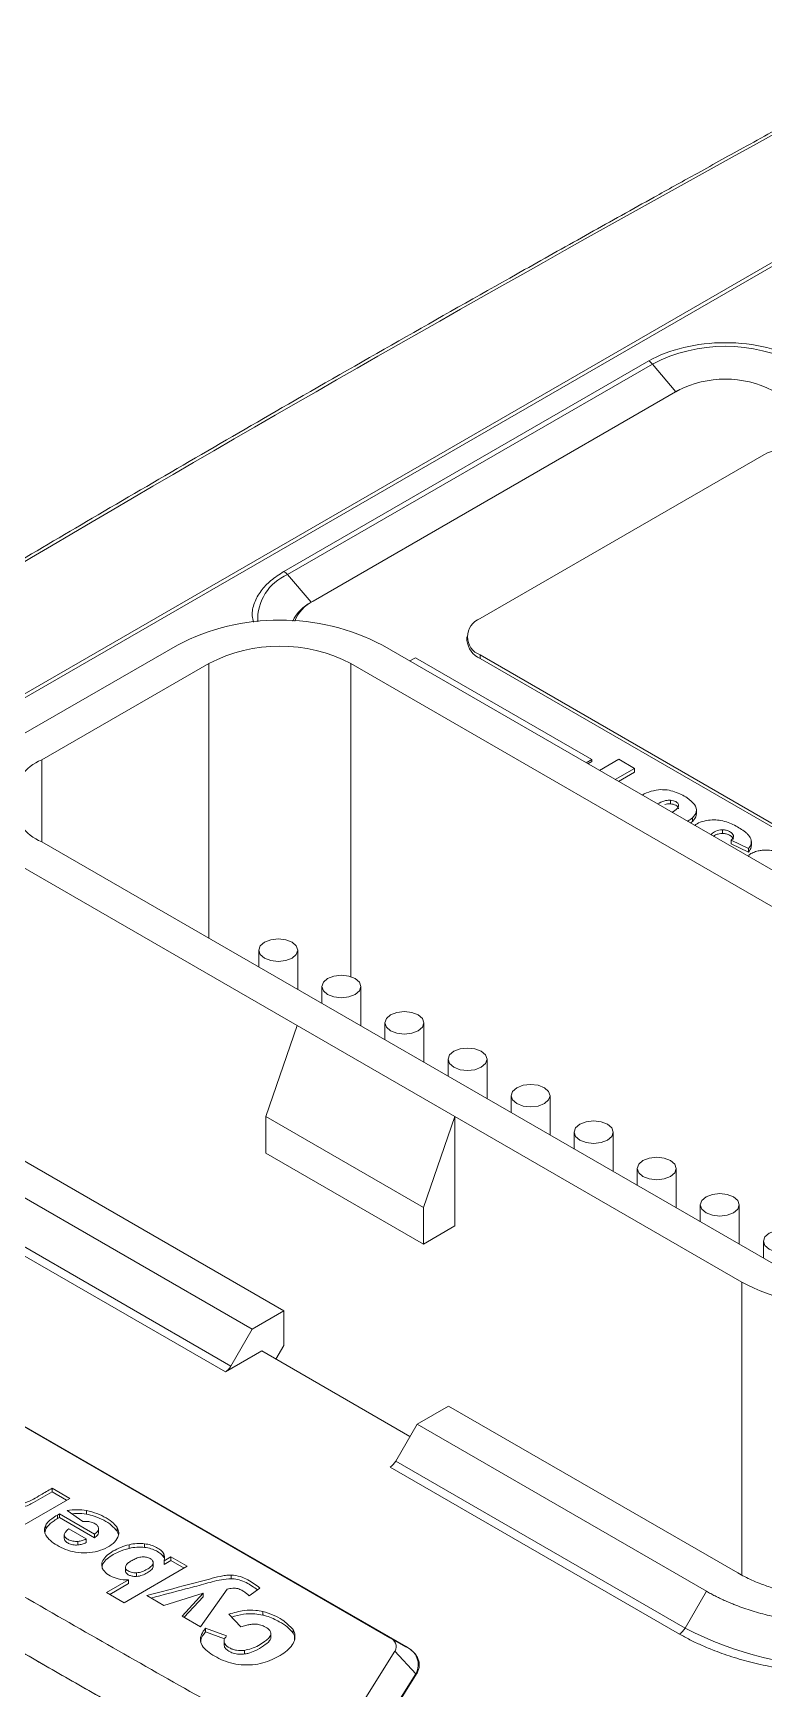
# Model space of a CAD drawing. Header units: millimetres. Extents: x 0 to 594, y 0 to 420.
# Drawn here: x 428.7 to 461.4, y 226.8 to 301 of the extents above; entities that cross this region are included whole.
import ezdxf

# ---------------------------------------------------------------- set-up
doc = ezdxf.new("R2010")
doc.units = ezdxf.units.MM
doc.header["$LTSCALE"] = 2

msp = doc.modelspace()

# ---------------------------------------------------------------- linework, layer by layer
at = {"color": 8, "linetype": 'Continuous', "lineweight": 15}
for p, q in [((479.608, 301.048), (394.825, 252.104)), ((479.286, 300.678), (395.008, 252.026)), ((457.479, 284.957), (457.479, 284.963)), ((441.118, 275.518), (441.118, 275.51)), ((436.537, 260.446), (436.537, 272.774)), ((442.901, 258.723), (442.901, 272.774)), ((429.042, 264.773), (429.042, 268.447)), ((460.055, 264.987), (460.055, 265.047)), ((460.438, 231.889), (460.438, 245.016)), ((445.378, 228.649), (445.378, 228.673)), ((445.822, 227.45), (445.822, 227.4))]:
    msp.add_line(p, q, dxfattribs=at)
at = {"color": 7, "linetype": 'Continuous', "lineweight": 15}
for p, q in [((456.261, 286.34), (439.901, 276.896)), ((440.063, 276.757), (456.423, 286.201)), ((456.423, 286.201), (457.479, 284.963)), ((457.479, 284.963), (441.118, 275.518)), ((457.573, 285.012), (441.212, 275.567)), ((457.479, 284.963), (457.65, 285.055)), ((448.696, 274.787), (461.424, 282.135)), ((440.063, 276.757), (441.118, 275.518)), ((427.628, 269.264), (435.123, 273.591)), ((444.316, 273.591), (477.125, 254.65)), ((448.111, 273.971), (448.111, 273.807)), ((429.042, 268.447), (436.537, 272.774)), ((442.901, 272.774), (475.711, 253.834)), ((445.54, 272.884), (445.795, 273.031)), ((445.795, 273.031), (453.714, 268.459)), ((481.223, 254.377), (448.696, 273.154)), ((448.696, 273.154), (448.696, 272.991)), ((448.696, 272.991), (481.223, 254.214)), ((453.46, 268.312), (453.714, 268.459)), ((453.531, 268.271), (453.714, 268.377)), ((453.714, 268.377), (453.714, 268.459)), ((454.913, 268.474), (454.046, 267.973)), ((455.628, 268.061), (454.913, 268.474)), ((454.761, 267.56), (455.628, 268.061)), ((454.903, 267.479), (455.628, 267.898)), ((455.628, 267.898), (455.628, 268.061)), ((457.235, 266.475), (457.235, 266.638)), ((458.393, 265.956), (458.393, 266.119)), ((458.393, 265.956), (458.403, 266.041)), ((458.403, 266.041), (458.403, 266.225)), ((458.217, 265.851), (458.217, 265.688)), ((459.564, 265.145), (459.564, 265.308)), ((461.852, 245.833), (429.042, 264.773)), ((459.959, 264.851), (460.739, 264.476)), ((459.959, 264.688), (459.959, 264.851)), ((460.739, 264.313), (459.959, 264.688)), ((460.739, 264.313), (460.739, 264.476)), ((460.857, 264.531), (460.857, 264.695)), ((460.86, 264.599), (460.857, 264.531)), ((460.864, 264.599), (460.864, 264.783)), ((440.497, 256.528), (427.628, 263.957)), ((438.774, 259.914), (438.774, 259.156)), ((440.524, 258.145), (440.524, 259.914)), ((441.602, 258.281), (441.602, 257.523)), ((443.352, 256.512), (443.352, 258.281)), ((440.497, 256.528), (439.083, 252.445)), ((440.497, 256.528), (447.568, 252.446)), ((444.431, 256.649), (444.431, 255.89)), ((446.181, 254.88), (446.181, 256.649)), ((447.259, 255.016), (447.259, 254.257)), ((449.009, 253.247), (449.009, 255.016)), ((450.087, 253.383), (450.087, 252.624)), ((451.837, 251.614), (451.837, 253.383)), ((439.083, 252.445), (446.154, 248.363)), ((439.083, 252.445), (439.083, 250.812)), ((447.568, 252.446), (446.154, 248.363)), ((460.438, 245.016), (447.568, 252.446)), ((447.568, 252.446), (447.568, 247.546)), ((439.896, 243.728), (427.027, 251.158)), ((452.916, 251.75), (452.916, 250.991)), ((454.666, 249.981), (454.666, 251.75)), ((438.482, 242.912), (425.612, 250.342)), ((446.154, 246.73), (439.083, 250.812)), ((455.744, 250.117), (455.744, 249.359)), ((457.494, 248.348), (457.494, 250.117)), ((437.275, 240.99), (424.405, 248.42)), ((424.655, 248.684), (437.525, 241.254)), ((446.154, 248.363), (446.154, 246.73)), ((458.573, 248.484), (458.573, 247.726)), ((460.323, 246.716), (460.323, 248.484)), ((447.568, 247.546), (446.154, 246.73)), ((461.401, 246.852), (461.401, 246.093)), ((439.896, 243.728), (438.482, 242.912)), ((439.896, 242.177), (439.896, 243.728)), ((438.482, 242.912), (437.525, 241.254)), ((439.543, 241.565), (439.896, 242.177)), ((444.65, 229.07), (422.536, 241.836)), ((423.264, 241.44), (445.378, 228.673)), ((437.275, 240.99), (438.906, 241.932)), ((445.553, 238.095), (438.906, 241.932)), ((447.285, 239.463), (445.871, 238.646)), ((460.261, 231.972), (447.285, 239.463)), ((445.871, 238.646), (444.914, 236.989)), ((445.871, 238.646), (458.847, 231.156)), ((444.914, 236.989), (457.889, 229.498)), ((457.639, 229.234), (444.664, 236.725)), ((429.506, 235.771), (430.294, 235.316)), ((429.506, 235.771), (429.506, 235.608)), ((430.153, 235.234), (429.506, 235.608)), ((430.294, 235.316), (428.245, 234.133)), ((430.879, 234.283), (430.177, 234.771)), ((431.048, 234.617), (431.048, 234.78)), ((429.22, 234.117), (429.22, 233.953)), ((429.744, 234.573), (429.833, 234.624)), ((429.744, 234.41), (429.744, 234.573)), ((429.833, 234.461), (429.744, 234.41)), ((429.833, 234.624), (431.407, 233.715)), ((429.833, 234.461), (429.833, 234.624)), ((431.407, 233.552), (429.833, 234.461)), ((431.589, 233.78), (431.589, 233.985)), ((432.427, 233.842), (432.427, 234.006)), ((429.174, 233.789), (429.22, 233.953)), ((430.052, 233.524), (430.052, 233.687)), ((431.029, 233.499), (430.255, 233.946)), ((430.663, 233.229), (430.663, 233.392)), ((431.029, 233.336), (431.029, 233.499)), ((431.407, 233.552), (431.407, 233.715)), ((431.587, 233.774), (431.587, 233.937)), ((432.476, 233.693), (432.427, 233.842)), ((432.963, 233.078), (432.963, 233.242)), ((433.655, 233.12), (433.655, 233.283)), ((434.509, 232.67), (434.509, 232.834)), ((434.531, 232.52), (434.834, 232.695)), ((434.834, 232.532), (434.531, 232.357)), ((434.531, 232.357), (434.531, 232.52)), ((434.834, 232.695), (435.569, 232.271)), ((434.834, 232.695), (434.834, 232.532)), ((435.428, 232.189), (434.834, 232.532)), ((435.569, 232.271), (432.741, 230.638)), ((432.794, 232.25), (432.794, 232.046)), ((433.291, 231.981), (433.291, 231.818)), ((434.034, 232.246), (434.034, 232.409)), ((434.037, 232.254), (434.037, 232.459)), ((437.539, 231.717), (437.539, 231.88)), ((431.948, 231.096), (432.928, 231.662)), ((432.741, 230.638), (431.948, 231.096)), ((432.928, 231.499), (432.089, 231.014)), ((432.928, 231.499), (432.928, 231.662)), ((436.277, 231.071), (434.521, 230.51)), ((435.335, 230.04), (436.277, 231.071)), ((437.353, 231.241), (436.165, 229.561)), ((436.277, 230.908), (436.277, 231.071)), ((438.826, 231.297), (438.34, 230.945)), ((457.889, 229.498), (458.847, 231.156)), ((434.521, 230.51), (433.748, 230.956)), ((436.277, 230.908), (435.433, 229.984)), ((436.165, 229.561), (435.335, 230.04)), ((437.97, 229.551), (437.435, 230.127)), ((438.954, 230.084), (438.954, 230.247)), ((436.389, 229.492), (437.333, 229.146)), ((436.389, 229.329), (436.389, 229.492)), ((436.389, 229.329), (437.241, 229.016)), ((437.219, 228.941), (437.219, 228.736)), ((439.315, 229.065), (439.315, 229.27)), ((440.31, 229.274), (440.31, 229.437)), ((445.357, 228.661), (444.65, 229.07)), ((438.131, 228.502), (438.131, 228.339)), ((441.639, 223.32), (444.882, 228.464)), ((444.882, 228.464), (445.822, 227.45)), ((445.822, 227.45), (442.367, 221.97)), ((445.85, 227.444), (442.551, 222.211))]:
    msp.add_line(p, q, dxfattribs=at)
at = {"color": 7, "linetype": 'Continuous', "lineweight": 15, "flags": 128}
for points in [[(440.267, 259.557), (439.984, 259.448), (439.649, 259.409), (439.314, 259.448), (439.03, 259.557), (438.84, 259.721), (438.774, 259.914), (438.84, 260.108), (439.03, 260.271), (439.314, 260.381), (439.649, 260.419), (439.984, 260.381), (440.267, 260.271), (440.457, 260.108), (440.524, 259.914), (440.457, 259.721), (440.267, 259.557)], [(443.096, 257.924), (442.812, 257.815), (442.477, 257.776), (442.142, 257.815), (441.858, 257.924), (441.669, 258.088), (441.602, 258.281), (441.669, 258.475), (441.858, 258.639), (442.142, 258.748), (442.477, 258.787), (442.812, 258.748), (443.096, 258.639), (443.285, 258.475), (443.352, 258.281), (443.285, 258.088), (443.096, 257.924)], [(445.924, 256.291), (445.64, 256.182), (445.306, 256.143), (444.971, 256.182), (444.687, 256.291), (444.497, 256.455), (444.431, 256.649), (444.497, 256.842), (444.687, 257.006), (444.971, 257.115), (445.306, 257.154), (445.64, 257.115), (445.924, 257.006), (446.114, 256.842), (446.181, 256.649), (446.114, 256.455), (445.924, 256.291)], [(448.753, 254.659), (448.469, 254.549), (448.134, 254.511), (447.799, 254.549), (447.515, 254.659), (447.326, 254.822), (447.259, 255.016), (447.326, 255.209), (447.515, 255.373), (447.799, 255.482), (448.134, 255.521), (448.469, 255.482), (448.753, 255.373), (448.942, 255.209), (449.009, 255.016), (448.942, 254.822), (448.753, 254.659)], [(451.581, 253.026), (451.297, 252.916), (450.962, 252.878), (450.628, 252.916), (450.344, 253.026), (450.154, 253.19), (450.087, 253.383), (450.154, 253.576), (450.344, 253.74), (450.628, 253.85), (450.962, 253.888), (451.297, 253.85), (451.581, 253.74), (451.771, 253.576), (451.837, 253.383), (451.771, 253.19), (451.581, 253.026)], [(454.41, 251.393), (454.126, 251.283), (453.791, 251.245), (453.456, 251.283), (453.172, 251.393), (452.982, 251.557), (452.916, 251.75), (452.982, 251.943), (453.172, 252.107), (453.456, 252.217), (453.791, 252.255), (454.126, 252.217), (454.41, 252.107), (454.599, 251.943), (454.666, 251.75), (454.599, 251.557), (454.41, 251.393)], [(457.238, 249.76), (456.954, 249.651), (456.619, 249.612), (456.284, 249.651), (456.001, 249.76), (455.811, 249.924), (455.744, 250.117), (455.811, 250.311), (456.001, 250.474), (456.284, 250.584), (456.619, 250.622), (456.954, 250.584), (457.238, 250.474), (457.428, 250.311), (457.494, 250.117), (457.428, 249.924), (457.238, 249.76)], [(460.066, 248.127), (459.783, 248.018), (459.448, 247.979), (459.113, 248.018), (458.829, 248.127), (458.639, 248.291), (458.573, 248.484), (458.639, 248.678), (458.829, 248.842), (459.113, 248.951), (459.448, 248.99), (459.783, 248.951), (460.066, 248.842), (460.256, 248.678), (460.323, 248.484), (460.256, 248.291), (460.066, 248.127)], [(462.895, 246.494), (462.611, 246.385), (462.276, 246.347), (461.941, 246.385), (461.657, 246.494), (461.468, 246.658), (461.401, 246.852), (461.468, 247.045), (461.657, 247.209), (461.941, 247.318), (462.276, 247.357), (462.611, 247.318), (462.895, 247.209), (463.084, 247.045), (463.151, 246.852), (463.084, 246.658), (462.895, 246.494)]]:
    msp.add_lwpolyline(points, dxfattribs=at)
at = {"color": 7, "linetype": 'Continuous', "lineweight": 15}
for centre, radius, start, end in [((459.694, 279.889), 7.109, 62.60965, 117.39048), ((455.934, 285.795), 0.636, 39.7203, 59.04501), ((459.694, 280.917), 4.611, 62.61003, 117.39007), ((462.838, 279.405), 3.074, 62.61022, 117.38972), ((439.573, 276.35), 0.636, 39.7203, 59.04501), ((441.933, 274.077), 1.656, 115.82294, 159.00328), ((441.973, 273.857), 1.868, 117.20535, 154.02079), ((439.719, 264.802), 9.918, 62.39105, 117.60892), ((449.006, 273.971), 0.873, 110.78456, 249.21567), ((439.719, 266.633), 6.917, 62.60983, 117.39016), ((449.112, 273.907), 1.006, 185.69593, 245.6241), ((429.739, 266.61), 1.965, 110.78375, 249.21633), ((465.034, 253.805), 9.918, 242.39115, 297.60882), ((444.504, 228.666), 0.429, 331.85071, 70.16378), ((457.258, 229.846), 0.721, 301.95456, 331.1446), ((465.069, 243.355), 15.606, 242.60977, 297.39027), ((445.066, 227.855), 0.858, 331.85104, 70.16534)]:
    msp.add_arc(centre, radius, start, end, dxfattribs=at)
at = {"color": 8, "linetype": 'Continuous', "lineweight": 15}
msp.add_arc((440.927, 274.729), 2.204, 113.07741, 182.16613, dxfattribs=at)
at = {"color": 7, "linetype": 'Continuous', "lineweight": 15}
for points, knots in [([(469.233, 300.673), (468.137, 300.078), (466.065, 298.954), (463.155, 297.362), (460.613, 295.964), (458.438, 294.762), (456.62, 293.753), (455.05, 292.878), (453.6, 292.068), (452.152, 291.256), (449.406, 289.713), (445.378, 287.432), (440.368, 284.562), (435.674, 281.844), (431.424, 279.36), (428.279, 277.504), (426.108, 276.215), (424.68, 275.365), (422.976, 274.347), (420.994, 273.158), (418.736, 271.798), (416.206, 270.264), (413.406, 268.557), (411.458, 267.359), (410.438, 266.731)], [0, 0, 0, 0, 0.053681, 0.10144, 0.14328, 0.179204, 0.209215, 0.233598, 0.257433, 0.281563, 0.305987, 0.395007, 0.484371, 0.560194, 0.634887, 0.703022, 0.723053, 0.74777, 0.777432, 0.812043, 0.851602, 0.896113, 0.945578, 1, 1, 1, 1]), ([(456.261, 286.34), (457.171, 286.866), (458.406, 287.161), (460.981, 287.161), (462.216, 286.866), (463.127, 286.34)], [0, 0, 0, 0, 0.5, 0.5, 1, 1, 1, 1]), ([(456.81, 267.112), (456.66, 267.094), (456.34, 267.057), (456.093, 266.933), (455.961, 266.868)], [0, 0, 0, 0, 0.467713, 1, 1, 1, 1]), ([(458.319, 266.451), (458.214, 266.552), (457.983, 266.775), (457.537, 266.989), (457.118, 267.105), (456.903, 267.11), (456.81, 267.112)], [0, 0, 0, 0, 0.309602, 0.677167, 0.85982, 1, 1, 1, 1]), ([(456.652, 266.469), (456.753, 266.521), (456.896, 266.594), (457.111, 266.639), (457.2, 266.638), (457.235, 266.638)], [0, 0, 0, 0, 0.602408, 0.845905, 1, 1, 1, 1]), ([(457.235, 266.638), (457.279, 266.633), (457.368, 266.622), (457.481, 266.573), (457.567, 266.512), (457.606, 266.439), (457.602, 266.357), (457.522, 266.23), (457.393, 266.148), (457.304, 266.092)], [0, 0, 0, 0, 0.109459, 0.21878, 0.338533, 0.438149, 0.537504, 0.682366, 1, 1, 1, 1]), ([(457.235, 266.475), (457.279, 266.469), (457.367, 266.459), (457.482, 266.41), (457.565, 266.349), (457.603, 266.289), (457.6, 266.255), (457.599, 266.245)], [0, 0, 0, 0, 0.227823, 0.455358, 0.704607, 0.911943, 1, 1, 1, 1]), ([(457.99, 265.696), (458.046, 265.725), (458.135, 265.771), (458.195, 265.83), (458.217, 265.851)], [0, 0, 0, 0, 0.631302, 1, 1, 1, 1]), ([(458.131, 265.615), (458.136, 265.618), (458.172, 265.639), (458.196, 265.666), (458.217, 265.688)], [0, 0, 0, 0, 0.14889, 1, 1, 1, 1]), ([(458.941, 265.741), (458.808, 265.717), (458.56, 265.674), (458.394, 265.56), (458.317, 265.508)], [0, 0, 0, 0, 0.538199, 1, 1, 1, 1]), ([(459.578, 265.708), (459.477, 265.73), (459.371, 265.745), (459.155, 265.757), (459.048, 265.754), (458.941, 265.741)], [0, 0, 0, 0, 0.5, 0.5, 1, 1, 1, 1]), ([(459.048, 265.086), (459.069, 265.11), (459.136, 265.185), (459.288, 265.261), (459.454, 265.305), (459.533, 265.307), (459.564, 265.308)], [0, 0, 0, 0, 0.206185, 0.648856, 0.863089, 1, 1, 1, 1]), ([(459.564, 265.308), (459.625, 265.308), (459.685, 265.301), (459.796, 265.273), (459.846, 265.252), (459.933, 265.204), (459.971, 265.177), (460.029, 265.116), (460.047, 265.082), (460.055, 265.047)], [0, 0, 0, 0, 0.25, 0.25, 0.5, 0.5, 0.75, 0.75, 1, 1, 1, 1]), ([(460.645, 265.16), (460.58, 265.219), (460.506, 265.274), (460.347, 265.379), (460.263, 265.429), (460.087, 265.525), (459.993, 265.569), (459.796, 265.648), (459.692, 265.682), (459.578, 265.708)], [0, 0, 0, 0, 0.25, 0.25, 0.5, 0.5, 0.75, 0.75, 1, 1, 1, 1]), ([(460.857, 264.695), (460.86, 264.745), (460.869, 264.873), (460.778, 265.033), (460.677, 265.13), (460.645, 265.16)], [0, 0, 0, 0, 0.309306, 0.78133, 1, 1, 1, 1]), ([(459.564, 265.145), (459.515, 265.142), (459.405, 265.135), (459.264, 265.087), (459.198, 265.038), (459.169, 265.016)], [0, 0, 0, 0, 0.313693, 0.700536, 1, 1, 1, 1]), ([(460.055, 264.884), (460.04, 264.954), (459.977, 265.017), (459.846, 265.089), (459.796, 265.109), (459.685, 265.137), (459.625, 265.145), (459.564, 265.145)], [0, 0, 0, 0, 0.5, 0.5, 0.75, 0.75, 1, 1, 1, 1]), ([(460.055, 265.047), (460.062, 265.012), (460.056, 264.977), (460.021, 264.911), (459.993, 264.88), (459.959, 264.851)], [0, 0, 0, 0, 0.5, 0.5, 1, 1, 1, 1]), ([(460.727, 264.116), (460.74, 264.138), (460.782, 264.207), (460.939, 264.295), (461.142, 264.365), (461.287, 264.385), (461.348, 264.393)], [0, 0, 0, 0, 0.1447112, 0.4567387, 0.7721479, 1, 1, 1, 1]), ([(461.348, 264.393), (461.403, 264.397), (461.514, 264.405), (461.718, 264.395), (461.858, 264.368), (461.945, 264.35)], [0, 0, 0, 0, 0.276317, 0.54925, 1, 1, 1, 1]), ([(437.525, 241.254), (437.514, 241.236), (437.491, 241.199), (437.452, 241.147), (437.404, 241.091), (437.345, 241.035), (437.298, 241.005), (437.275, 240.99)], [0, 0, 0, 0, 0.166556, 0.332331, 0.500193, 0.749367, 1, 1, 1, 1]), ([(441.639, 223.32), (440.314, 224.061), (436.34, 226.284), (429.488, 230.18), (421.114, 235.026), (415.422, 238.407), (412.576, 240.098)], [0, 0, 0, 0, 0.134632, 0.403899, 0.701933, 1, 1, 1, 1]), ([(411.388, 238.258), (412.166, 237.793), (413.722, 236.863), (416.064, 235.472), (418.413, 234.085), (420.768, 232.702), (423.13, 231.323), (425.499, 229.948), (427.875, 228.576), (430.257, 227.209), (432.646, 225.845), (435.042, 224.485), (437.445, 223.129), (439.854, 221.777), (441.465, 220.879), (442.271, 220.43)], [0, 0, 0, 0, 0.076925, 0.153848, 0.230769, 0.307688, 0.384607, 0.461525, 0.538444, 0.615364, 0.692285, 0.769209, 0.846136, 0.923066, 1, 1, 1, 1]), ([(428.026, 235.057), (428.12, 235.078), (428.503, 235.163), (428.944, 235.455), (429.334, 235.675), (429.506, 235.771)], [0, 0, 0, 0, 0.154604, 0.627832, 1, 1, 1, 1]), ([(429.506, 235.608), (429.366, 235.528), (429.087, 235.367), (428.674, 235.126), (428.325, 234.947), (428.08, 234.904), (428.026, 234.894)], [0, 0, 0, 0, 0.303521, 0.607053, 0.912533, 1, 1, 1, 1]), ([(430.177, 234.771), (430.33, 234.791), (430.62, 234.829), (430.911, 234.796), (431.048, 234.78)], [0, 0, 0, 0, 0.5293266, 1, 1, 1, 1]), ([(431.048, 234.78), (431.207, 234.736), (431.682, 234.603), (432.167, 234.322), (432.372, 234.072), (432.427, 234.006)], [0, 0, 0, 0, 0.269463, 0.805589, 1, 1, 1, 1]), ([(429.221, 233.67), (429.182, 233.742), (429.16, 233.818), (429.16, 233.97), (429.181, 234.044), (429.22, 234.117)], [0, 0, 0, 0, 0.5, 0.5, 1, 1, 1, 1]), ([(429.22, 234.117), (429.255, 234.168), (429.324, 234.272), (429.505, 234.425), (429.657, 234.52), (429.744, 234.573)], [0, 0, 0, 0, 0.300814, 0.600796, 1, 1, 1, 1]), ([(429.744, 234.41), (429.679, 234.37), (429.547, 234.29), (429.354, 234.142), (429.269, 234.022), (429.22, 233.953)], [0, 0, 0, 0, 0.299507, 0.599281, 1, 1, 1, 1]), ([(431.048, 234.617), (430.911, 234.634), (430.69, 234.662), (430.47, 234.636), (430.386, 234.626)], [0, 0, 0, 0, 0.619415, 1, 1, 1, 1]), ([(431.145, 234.279), (431.118, 234.283), (431.091, 234.286), (431.063, 234.287), (431.032, 234.288), (431.002, 234.288), (430.971, 234.288), (430.94, 234.287), (430.91, 234.285), (430.879, 234.283)], [0.0000000104, 0.0000000104, 0.0000000104, 0.0000000104, 0.0000834832, 0.0000834832, 0.0000834832, 0.0001749569, 0.0001749569, 0.0001749569, 0.000267369, 0.000267369, 0.000267369, 0.000267369]), ([(432.427, 233.842), (432.345, 233.933), (432.102, 234.203), (431.602, 234.476), (431.164, 234.587), (431.048, 234.617)], [0, 0, 0, 0, 0.2694, 0.805508, 1, 1, 1, 1]), ([(431.587, 233.937), (431.587, 233.972), (431.586, 234.041), (431.501, 234.141), (431.356, 234.231), (431.217, 234.263), (431.145, 234.279)], [0, 0, 0, 0, 0.2220645, 0.4448196, 0.7118437, 1, 1, 1, 1]), ([(432.427, 234.006), (432.468, 233.936), (432.49, 233.863), (432.495, 233.716), (432.479, 233.643), (432.449, 233.572)], [0, 0, 0, 0, 0.5, 0.5, 1, 1, 1, 1]), ([(430.93, 232.873), (430.762, 232.885), (430.428, 232.91), (429.869, 233.119), (429.437, 233.376), (429.266, 233.609), (429.221, 233.67)], [0, 0, 0, 0, 0.217253, 0.433299, 0.850811, 1, 1, 1, 1]), ([(430.255, 233.946), (430.202, 233.908), (430.154, 233.869), (430.079, 233.783), (430.052, 233.736), (430.052, 233.687)], [0, 0, 0, 0, 0.5, 0.5, 1, 1, 1, 1]), ([(430.052, 233.687), (430.052, 233.644), (430.071, 233.601), (430.141, 233.525), (430.19, 233.491), (430.302, 233.435), (430.368, 233.412), (430.512, 233.388), (430.588, 233.386), (430.663, 233.392)], [0, 0, 0, 0, 0.25, 0.25, 0.5, 0.5, 0.75, 0.75, 1, 1, 1, 1]), ([(430.052, 233.524), (430.052, 233.48), (430.071, 233.438), (430.141, 233.362), (430.19, 233.328), (430.302, 233.271), (430.368, 233.249), (430.512, 233.225), (430.588, 233.223), (430.663, 233.229)], [0, 0, 0, 0, 0.25, 0.25, 0.5, 0.5, 0.75, 0.75, 1, 1, 1, 1]), ([(430.663, 233.392), (430.732, 233.398), (430.797, 233.413), (430.918, 233.451), (430.975, 233.474), (431.029, 233.499)], [0, 0, 0, 0, 0.5, 0.5, 1, 1, 1, 1]), ([(430.663, 233.229), (430.732, 233.234), (430.797, 233.249), (430.918, 233.287), (430.975, 233.311), (431.029, 233.336)], [0, 0, 0, 0, 0.5, 0.5, 1, 1, 1, 1]), ([(432.449, 233.572), (432.408, 233.473), (432.336, 233.382), (432.139, 233.214), (432.022, 233.141), (431.755, 233.012), (431.606, 232.959), (431.279, 232.888), (431.106, 232.871), (430.93, 232.873)], [0, 0, 0, 0, 0.25, 0.25, 0.5, 0.5, 0.75, 0.75, 1, 1, 1, 1]), ([(431.407, 233.715), (431.456, 233.753), (431.544, 233.819), (431.574, 233.901), (431.587, 233.937)], [0, 0, 0, 0, 0.558651, 1, 1, 1, 1]), ([(431.587, 233.774), (431.574, 233.738), (431.544, 233.656), (431.456, 233.589), (431.407, 233.552)], [0, 0, 0, 0, 0.441349, 1, 1, 1, 1]), ([(432.475, 231.709), (432.339, 231.742), (432.219, 231.789), (432.006, 231.906), (431.915, 231.972), (431.783, 232.123), (431.745, 232.205), (431.723, 232.374), (431.739, 232.459), (431.824, 232.62), (431.891, 232.696), (432.054, 232.836), (432.148, 232.899), (432.456, 233.079), (432.688, 233.18), (432.963, 233.242)], [0, 0, 0, 0, 0.125, 0.125, 0.25, 0.25, 0.375, 0.375, 0.5, 0.5, 0.625, 0.625, 0.75, 0.75, 1, 1, 1, 1]), ([(433.655, 233.283), (433.754, 233.271), (433.849, 233.251), (434.027, 233.197), (434.111, 233.162), (434.258, 233.083), (434.325, 233.038), (434.435, 232.942), (434.478, 232.89), (434.509, 232.834)], [0, 0, 0, 0, 0.25, 0.25, 0.5, 0.5, 0.75, 0.75, 1, 1, 1, 1]), ([(432.963, 233.078), (432.8, 233.03), (432.385, 232.905), (431.975, 232.635), (431.742, 232.362), (431.747, 232.229), (431.749, 232.178)], [0, 0, 0, 0, 0.262592, 0.670153, 0.875671, 1, 1, 1, 1]), ([(433.549, 232.692), (433.468, 232.687), (433.395, 232.669), (433.258, 232.621), (433.196, 232.593), (433.079, 232.532), (433.022, 232.499), (432.921, 232.429), (432.874, 232.391), (432.808, 232.308), (432.791, 232.262), (432.799, 232.171), (432.825, 232.125), (432.921, 232.052), (432.985, 232.023), (433.131, 231.985), (433.211, 231.978), (433.291, 231.981)], [0, 0, 0, 0, 0.125, 0.125, 0.25, 0.25, 0.375, 0.375, 0.5, 0.5, 0.625, 0.625, 0.75, 0.75, 0.875, 0.875, 1, 1, 1, 1]), ([(433.655, 233.12), (433.539, 233.135), (433.42, 233.137), (433.186, 233.121), (433.073, 233.103), (432.963, 233.078)], [0, 0, 0, 0, 0.5, 0.5, 1, 1, 1, 1]), ([(434.034, 232.409), (434.041, 232.447), (434.035, 232.486), (433.992, 232.558), (433.955, 232.591), (433.864, 232.646), (433.808, 232.668), (433.682, 232.693), (433.615, 232.696), (433.549, 232.692)], [0, 0, 0, 0, 0.25, 0.25, 0.5, 0.5, 0.75, 0.75, 1, 1, 1, 1]), ([(434.509, 232.67), (434.478, 232.726), (434.435, 232.779), (434.325, 232.876), (434.258, 232.921), (434.11, 232.999), (434.026, 233.034), (433.848, 233.088), (433.754, 233.108), (433.655, 233.12)], [0, 0, 0, 0, 0.25, 0.25, 0.5, 0.5, 0.75, 0.75, 1, 1, 1, 1]), ([(434.509, 232.834), (434.536, 232.783), (434.544, 232.73), (434.547, 232.625), (434.541, 232.573), (434.531, 232.52)], [0, 0, 0, 0, 0.5, 0.5, 1, 1, 1, 1]), ([(433.291, 231.818), (433.236, 231.818), (433.126, 231.819), (432.978, 231.862), (432.869, 231.921), (432.804, 231.992), (432.798, 232.042), (432.795, 232.066)], [0, 0, 0, 0, 0.221823, 0.444584, 0.652633, 0.826876, 1, 1, 1, 1]), ([(433.291, 231.981), (433.384, 231.986), (433.471, 232.007), (433.627, 232.063), (433.697, 232.099), (433.827, 232.175), (433.887, 232.215), (433.987, 232.305), (434.027, 232.355), (434.034, 232.409)], [0, 0, 0, 0, 0.25, 0.25, 0.5, 0.5, 0.75, 0.75, 1, 1, 1, 1]), ([(434.034, 232.246), (434.027, 232.192), (433.987, 232.142), (433.888, 232.052), (433.827, 232.012), (433.698, 231.936), (433.629, 231.901), (433.473, 231.844), (433.385, 231.822), (433.291, 231.818)], [0, 0, 0, 0, 0.25, 0.25, 0.5, 0.5, 0.75, 0.75, 1, 1, 1, 1]), ([(433.748, 230.956), (434.373, 231.122), (435.311, 231.371), (436.249, 231.619), (436.718, 231.744), (436.874, 231.787), (437.117, 231.837), (437.199, 231.852), (437.366, 231.874), (437.452, 231.882), (437.539, 231.88)], [0, 0, 0, 0, 0.5, 0.75, 0.75, 0.875, 0.875, 0.9375, 0.9375, 1, 1, 1, 1]), ([(434.036, 232.275), (434.036, 232.273), (434.039, 232.264), (434.036, 232.254), (434.034, 232.246)], [0, 0, 0, 0, 0.161895, 1, 1, 1, 1]), ([(437.539, 231.88), (437.681, 231.876), (437.817, 231.849), (438.063, 231.771), (438.175, 231.721), (438.382, 231.61), (438.474, 231.549), (438.654, 231.425), (438.74, 231.361), (438.826, 231.297)], [0, 0, 0, 0, 0.25, 0.25, 0.5, 0.5, 0.75, 0.75, 1, 1, 1, 1]), ([(469.877, 231.972), (469.818, 231.939), (469.699, 231.872), (469.514, 231.776), (469.323, 231.684), (469.126, 231.597), (468.812, 231.467), (468.367, 231.308), (467.766, 231.138), (467.13, 231), (466.234, 230.864), (465.069, 230.795), (463.904, 230.864), (463.008, 231), (462.372, 231.138), (461.771, 231.308), (461.279, 231.484), (460.879, 231.653), (460.559, 231.806), (460.36, 231.917), (460.261, 231.972)], [0, 0, 0, 0, 0.023336, 0.04663, 0.069911, 0.093213, 0.116565, 0.178304, 0.240092, 0.304405, 0.368768, 0.500006, 0.631244, 0.695557, 0.759919, 0.821658, 0.883446, 0.922311, 0.961114, 1, 1, 1, 1]), ([(437.539, 231.717), (437.39, 231.704), (436.95, 231.668), (436.296, 231.46), (435.241, 231.194), (434.459, 230.983), (433.942, 230.844)], [0, 0, 0, 0, 0.114666, 0.338815, 0.563402, 1, 1, 1, 1]), ([(437.728, 231.288), (437.686, 231.289), (437.601, 231.291), (437.474, 231.271), (437.394, 231.251), (437.353, 231.241)], [0, 0, 0, 0, 0.3222713, 0.6569875, 1, 1, 1, 1]), ([(438.712, 231.215), (438.634, 231.272), (438.402, 231.444), (438.041, 231.639), (437.68, 231.71), (437.559, 231.716), (437.539, 231.717)], [0, 0, 0, 0, 0.253512, 0.756429, 0.959826, 1, 1, 1, 1]), ([(438.34, 230.945), (438.273, 231.021), (438.185, 231.089), (438.038, 231.183), (437.987, 231.214), (437.869, 231.263), (437.801, 231.281), (437.728, 231.288)], [0, 0, 0, 0, 0.5, 0.5, 0.75, 0.75, 1, 1, 1, 1]), ([(458.847, 231.156), (458.91, 231.12), (459.038, 231.047), (459.237, 230.943), (459.44, 230.842), (459.649, 230.745), (459.863, 230.652), (460.241, 230.497), (460.801, 230.296), (461.579, 230.076), (462.402, 229.898), (463.561, 229.722), (465.069, 229.632), (466.577, 229.722), (467.736, 229.898), (468.559, 230.076), (469.336, 230.296), (469.973, 230.524), (470.491, 230.743), (470.905, 230.941), (471.163, 231.084), (471.291, 231.156)], [0, 0, 0, 0, 0.019453, 0.038871, 0.058274, 0.077678, 0.097103, 0.116567, 0.178311, 0.240094, 0.304412, 0.368769, 0.500007, 0.631244, 0.695563, 0.75992, 0.821664, 0.883447, 0.922313, 0.961116, 1, 1, 1, 1]), ([(437.435, 230.127), (437.659, 230.193), (438.035, 230.304), (438.581, 230.314), (438.849, 230.266), (438.954, 230.247)], [0, 0, 0, 0, 0.4703189, 0.7920686, 1, 1, 1, 1]), ([(438.954, 230.084), (438.835, 230.105), (438.553, 230.154), (438.053, 230.139), (437.729, 230.044), (437.559, 229.993)], [0, 0, 0, 0, 0.255253, 0.608187, 1, 1, 1, 1]), ([(438.565, 229.679), (438.5, 229.675), (438.371, 229.665), (438.17, 229.62), (438.042, 229.576), (437.97, 229.551)], [0, 0, 0, 0, 0.304323, 0.607606, 1, 1, 1, 1]), ([(438.131, 228.502), (438.237, 228.525), (438.597, 228.602), (438.935, 228.818), (439.217, 229.035), (439.326, 229.186), (439.312, 229.331), (439.216, 229.463), (439.041, 229.575), (438.833, 229.656), (438.668, 229.68), (438.585, 229.68), (438.565, 229.679)], [0, 0, 0, 0, 0.112808, 0.383333, 0.484478, 0.58678, 0.659165, 0.731548, 0.832282, 0.916648, 0.980118, 1, 1, 1, 1]), ([(438.954, 230.247), (439.116, 230.198), (439.439, 230.1), (439.922, 229.83), (440.161, 229.588), (440.31, 229.437)], [0, 0, 0, 0, 0.275636, 0.548315, 1, 1, 1, 1]), ([(440.31, 229.274), (440.229, 229.369), (440.068, 229.558), (439.656, 229.814), (439.287, 230.001), (439.01, 230.07), (438.954, 230.084)], [0, 0, 0, 0, 0.274326, 0.54649, 0.908539, 1, 1, 1, 1]), ([(438.238, 227.845), (438.068, 227.844), (437.903, 227.859), (437.581, 227.917), (437.428, 227.959), (437.143, 228.063), (437.01, 228.124), (436.766, 228.255), (436.652, 228.326), (436.446, 228.478), (436.353, 228.561), (436.217, 228.738), (436.174, 228.835), (436.151, 229.027), (436.17, 229.126), (436.251, 229.314), (436.313, 229.405), (436.389, 229.492)], [0, 0, 0, 0, 0.125, 0.125, 0.25, 0.25, 0.375, 0.375, 0.5, 0.5, 0.625, 0.625, 0.75, 0.75, 0.875, 0.875, 1, 1, 1, 1]), ([(436.389, 229.329), (436.293, 229.21), (436.162, 229.048), (436.176, 228.872), (436.179, 228.825)], [0, 0, 0, 0, 0.728372, 1, 1, 1, 1]), ([(437.228, 228.987), (437.219, 228.953), (437.217, 228.918), (437.228, 228.849), (437.241, 228.814), (437.302, 228.717), (437.375, 228.659), (437.509, 228.587), (437.556, 228.566), (437.659, 228.531), (437.716, 228.517), (437.888, 228.488), (438.012, 228.488), (438.131, 228.502)], [0, 0, 0, 0, 0.125, 0.125, 0.25, 0.25, 0.5, 0.5, 0.625, 0.625, 0.75, 0.75, 1, 1, 1, 1]), ([(437.333, 229.146), (437.319, 229.129), (437.29, 229.096), (437.251, 229.044), (437.236, 229.006), (437.228, 228.987)], [0, 0, 0, 0, 0.324674, 0.659906, 1, 1, 1, 1]), ([(439.309, 229.085), (439.311, 229.077), (439.323, 229.027), (439.233, 228.884), (438.986, 228.688), (438.651, 228.497), (438.352, 228.374), (438.183, 228.347), (438.131, 228.339)], [0, 0, 0, 0, 0.024101, 0.142737, 0.410182, 0.713498, 0.912812, 1, 1, 1, 1]), ([(440.31, 229.437), (440.368, 229.348), (440.394, 229.255), (440.401, 229.066), (440.38, 228.972), (440.31, 228.789), (440.25, 228.699), (440.095, 228.533), (440.001, 228.455), (439.791, 228.309), (439.678, 228.242), (439.437, 228.117), (439.309, 228.059), (439.029, 227.959), (438.881, 227.918), (438.568, 227.861), (438.403, 227.845), (438.238, 227.845)], [0, 0, 0, 0, 0.125, 0.125, 0.25, 0.25, 0.375, 0.375, 0.5, 0.5, 0.625, 0.625, 0.75, 0.75, 0.875, 0.875, 1, 1, 1, 1]), ([(440.368, 228.978), (440.376, 229.037), (440.391, 229.139), (440.334, 229.234), (440.31, 229.274)], [0, 0, 0, 0, 0.586107, 1, 1, 1, 1]), ([(472.499, 229.234), (472.422, 229.191), (472.27, 229.105), (472.033, 228.98), (471.79, 228.86), (471.541, 228.744), (471.285, 228.632), (470.834, 228.447), (470.164, 228.208), (469.236, 227.945), (468.254, 227.732), (466.87, 227.522), (465.069, 227.414), (463.268, 227.522), (461.884, 227.732), (460.902, 227.944), (459.974, 228.208), (459.213, 228.479), (458.595, 228.741), (458.101, 228.977), (457.793, 229.149), (457.639, 229.234)], [0, 0, 0, 0, 0.019453, 0.038873, 0.058275, 0.07768, 0.097104, 0.116567, 0.178314, 0.240094, 0.304415, 0.368769, 0.500007, 0.631244, 0.695566, 0.75992, 0.821667, 0.883447, 0.922315, 0.961118, 1, 1, 1, 1]), ([(437.23, 228.757), (437.228, 228.732), (437.223, 228.66), (437.306, 228.548), (437.467, 228.437), (437.684, 228.351), (437.926, 228.321), (438.074, 228.334), (438.131, 228.339)], [0, 0, 0, 0, 0.096907, 0.282144, 0.456841, 0.662993, 0.868141, 1, 1, 1, 1]), ([(445.378, 228.673), (445.411, 228.654), (445.476, 228.615), (445.564, 228.551), (445.645, 228.485), (445.744, 228.39), (445.847, 228.262), (445.931, 228.1), (445.974, 227.931), (445.974, 227.764), (445.936, 227.599), (445.879, 227.496), (445.85, 227.444)], [0, 0, 0, 0, 0.061352, 0.122435, 0.183549, 0.244989, 0.372417, 0.500073, 0.627501, 0.755157, 0.87752, 1, 1, 1, 1])]:
    msp.add_open_spline(points, degree=3, knots=knots, dxfattribs=at)
for points in [[(469.526, 300.688), (449.081, 289.615), (429.498, 278.31), (410.779, 266.774)], [(456.977, 266.444), (457.057, 266.466), (457.146, 266.48), (457.235, 266.475)], [(458.217, 265.851), (458.302, 265.934), (458.374, 266.023), (458.393, 266.119)], [(458.217, 265.688), (458.302, 265.771), (458.374, 265.86), (458.393, 265.956)], [(458.393, 266.119), (458.42, 266.231), (458.392, 266.346), (458.319, 266.451)], [(460.739, 264.476), (460.797, 264.545), (460.842, 264.618), (460.857, 264.695)], [(460.857, 264.531), (460.842, 264.455), (460.797, 264.382), (460.739, 264.313)], [(411.388, 238.258), (421.492, 232.207), (431.789, 226.263), (442.271, 220.43)], [(444.664, 236.725), (444.757, 236.778), (444.849, 236.875), (444.914, 236.989)], [(432.963, 233.242), (433.183, 233.291), (433.424, 233.313), (433.655, 233.283)], [(432.928, 231.662), (432.773, 231.66), (432.618, 231.675), (432.475, 231.709)]]:
    msp.add_open_spline(points, degree=3, dxfattribs=at)
at = {"color": 8, "linetype": 'Continuous', "lineweight": 15}
msp.add_open_spline([(439.901, 276.896), (439.697, 276.764), (439.288, 276.502), (438.841, 276.021), (438.553, 275.489), (438.442, 275.007), (438.509, 274.717), (438.532, 274.619)], degree=3, knots=[0, 0, 0, 0, 0.211541, 0.423021, 0.649712, 0.881215, 1, 1, 1, 1], dxfattribs=at)

doc.saveas('drawing.dxf')
